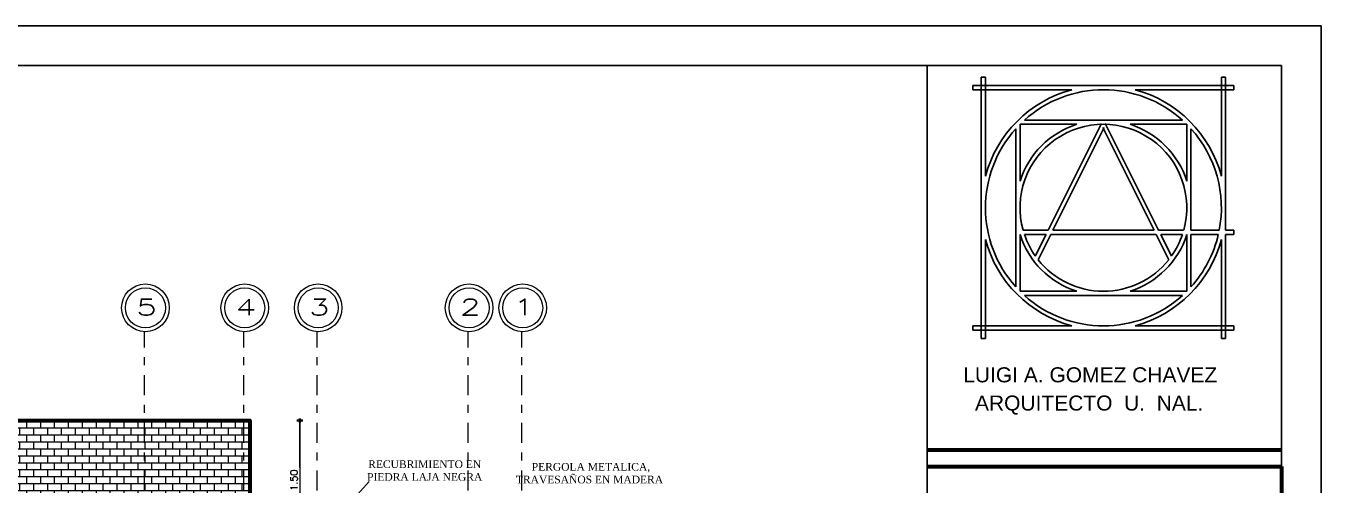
# Model space of a CAD drawing. Header units: metres. Extents: x -50 to 76, y -61 to 14.
# Drawn here: x -6.75 to 9.56, y -31.61 to -25.83 of the extents above; entities that cross this region are included whole.
import ezdxf

# ---------------------------------------------------------------- set-up
doc = ezdxf.new("R2010")
doc.units = ezdxf.units.M
doc.header["$MEASUREMENT"] = 0
doc.linetypes.add('CENTERX2', pattern=[4, 2.5, -0.5, 0.5, -0.5])
doc.linetypes.add('DASHDOT2', pattern=[0.5, 0.25, -0.125, 0, -0.125])
for name, color, linetype, lineweight in [('1 ACHURADO PLACAS', 45, 'Continuous', 15), ('1 CALCAS', 255, 'Continuous', 60), ('1 NIVELES', 145, 'Continuous', 18), ('_TXT1', 7, 'Continuous', 0), ('achurados', 251, 'Continuous', 0), ('COTA10', 153, 'Continuous', 13), ('COTAS', 251, 'Continuous', 35), ('EJES', 251, 'CENTERX2', 0), ('F-PLANO 3', 81, 'Continuous', 20), ('muros', 7, 'Continuous', 60), ('VP', 2, 'Continuous', 25)]:
    doc.layers.add(name, color=color, linetype=linetype, lineweight=lineweight)
doc.layers.add('TEXT', color=4, linetype='Continuous')
doc.styles.add('ARIAL', font='CENTURY.TTF')
doc.styles.add('cotas', font='romans.shx')
doc.styles.add('ROMANS', font='romans', dxfattribs={"width": 0.7})
doc.styles.add('style1', font='swissk.ttf')
doc.dimstyles.new('COT-50', dxfattribs={"dimscale": 0.5, "dimtxt": 0.18, "dimasz": 0.05, "dimexe": 0.08, "dimexo": 0.1, "dimgap": 0.06, "dimtad": 1, "dimzin": 4, "dimdsep": 46, "dimtxsty": 'cotas', "dimblk1": 'COTA', "dimblk2": 'COTA', "dimsah": 1, "dimcen": 0.09, "dimse1": 1, "dimse2": 1, "dimclrd": 256, "dimclre": 253, "dimclrt": 14, "dimadec": 0, "dimazin": 0, "dimtfac": 1, "dimtix": 1, "dimtmove": 0, "dimatfit": 3, "dimldrblk": 'COTA', "dimfxl": 1, "dimtfill": 1, "dimtfillclr": 256, "dimtolj": 1, "dimtzin": 12, "dimarcsym": 0})

# ---------------------------------------------------------------- blocks, each defined once
blk = doc.blocks.new('logo')
at = {"layer": 'VP'}
for p, q in [((680.995, -156.808), (683.811, -156.808)), ((680.995, -156.808), (680.995, -156.853)), ((681.085, -156.718), (681.085, -159.534)), ((681.085, -156.718), (681.13, -156.718)), ((681.13, -156.718), (681.13, -157.785)), ((683.676, -156.718), (683.676, -157.785)), ((683.676, -156.718), (683.721, -156.718)), ((683.721, -156.718), (683.721, -158.369)), ((683.811, -156.808), (683.811, -156.853)), ((680.995, -156.853), (682.061, -156.853)), ((682.744, -156.853), (683.811, -156.853)), ((681.503, -157.226), (682.115, -157.226)), ((681.503, -157.226), (681.503, -157.838)), ((681.55, -157.181), (683.256, -157.181)), ((682.383, -157.216), (681.806, -158.369)), ((682.423, -157.216), (682.999, -158.369)), ((682.691, -157.226), (683.303, -157.226)), ((683.303, -157.226), (683.303, -157.838)), ((681.458, -157.273), (681.458, -158.979)), ((682.411, -157.26), (681.857, -158.369)), ((682.395, -157.26), (682.949, -158.369)), ((683.348, -157.273), (683.348, -158.369)), ((681.13, -158.468), (681.13, -159.534)), ((681.503, -158.414), (681.503, -159.026)), ((681.536, -158.369), (681.806, -158.369)), ((681.55, -158.414), (681.784, -158.414)), ((681.784, -158.414), (681.668, -158.646)), ((681.834, -158.414), (681.698, -158.686)), ((681.834, -158.414), (682.972, -158.414)), ((681.857, -158.369), (682.949, -158.369)), ((682.972, -158.414), (683.108, -158.686)), ((682.999, -158.369), (683.269, -158.369)), ((683.022, -158.414), (683.138, -158.646)), ((683.022, -158.414), (683.256, -158.414)), ((683.303, -158.414), (683.303, -159.026)), ((683.347, -158.414), (683.643, -158.414)), ((683.348, -158.369), (683.652, -158.369)), ((683.348, -158.414), (683.348, -158.979)), ((683.676, -158.468), (683.676, -159.534)), ((683.72, -158.369), (683.81, -158.369)), ((683.72, -158.414), (683.81, -158.414)), ((683.721, -158.414), (683.721, -159.534)), ((683.81, -158.369), (683.81, -158.414)), ((681.503, -159.026), (682.115, -159.026)), ((682.691, -159.026), (683.303, -159.026)), ((681.55, -159.071), (683.256, -159.071)), ((680.995, -159.399), (682.061, -159.399)), ((680.995, -159.399), (680.995, -159.444)), ((680.995, -159.444), (683.811, -159.444)), ((682.744, -159.399), (683.811, -159.399)), ((683.811, -159.399), (683.811, -159.444)), ((681.085, -159.534), (681.13, -159.534)), ((683.676, -159.534), (683.721, -159.534))]:
    blk.add_line(p, q, dxfattribs=at)
for radius, start, end in [(1.318, 105.0185, 164.9815), (1.273, 47.9323, 132.0677), (1.318, 15.0185, 74.9815), (0.9, 344.352, 195.648), (0.945, 107.7528, 162.2472), (0.945, 17.7528, 72.2472), (1.273, 137.9323, 222.0677), (1.273, 349.0065, 42.0677), (1.318, 195.0185, 254.9815), (0.945, 197.7528, 252.2472), (0.9, 198.6464, 215.2569), (0.945, 287.7528, 342.2472), (1.318, 285.0185, 344.9815), (0.9, 324.7431, 341.3536), (1.273, 317.9323, 346.9355), (0.9, 218.4605, 321.5395), (1.273, 227.9323, 312.0677)]:
    blk.add_arc((682.403, -158.126), radius, start, end, dxfattribs=at)
blk = doc.blocks.new('FORMATO')
for p, q in [((-116.387, -6.272), (-56.387, -6.272)), ((-56.387, -6.272), (-56.387, -41.272)), ((-115.887, -6.772), (-56.887, -6.772)), ((-61.344, -6.772), (-61.344, -40.725)), ((-56.887, -6.772), (-56.887, -40.772))]:
    blk.add_line(p, q)
at = {"layer": 'muros'}
for p, q in [((-61.344, -11.606), (-56.887, -11.606)), ((-61.344, -11.816), (-56.887, -11.816)), ((-56.887, -11.816), (-56.887, -14.966))]:
    blk.add_line(p, q, dxfattribs=at)
at = {"layer": 'COTA10', "linetype": 'Continuous', "lineweight": 18, "xscale": 1.166666666666667, "yscale": 1.166666666666667, "zscale": 1.166666666666667}
blk.add_blockref('logo', (-855.264, 175.92), dxfattribs=at)
at = {"layer": 'VP', "style": 'style1'}
for s, p in [('LUIGI A. GOMEZ CHAVEZ', (-60.892, -10.756)), ('ARQUITECTO  U.  NAL.', (-60.744, -11.111))]:
    blk.add_text(s, height=0.189, dxfattribs=at).set_placement(p)
blk = doc.blocks.new('COTA')
for p, q in [((-1, 0), (1, 0)), ((0, 1.5), (0, -1.5))]:
    blk.add_line(p, q)
blk.add_circle((0, 0), 0.5)
blk = doc.blocks.new('*D736')
at = {"layer": 'COTAS', "lineweight": -2, "transparency": 16777216}
blk.add_line((-3.3, -30.821), (-3.3, -32.271), dxfattribs=at)
at = {"layer": 'Defpoints', "color": 0, "transparency": 16777216}
for p in [(-3.932, -30.796), (-3.932, -32.296), (-3.3, -32.296)]:
    blk.add_point(p, dxfattribs=at)
at = {"layer": 'COTAS', "lineweight": -2, "transparency": 16777216, "xscale": 0.025, "yscale": 0.025, "zscale": 0.025}
for p, rotation in [((-3.3, -30.796), 90), ((-3.3, -32.296), 270)]:
    blk.add_blockref('COTA', p, dxfattribs=dict(at, rotation=rotation))
at = {"layer": 'COTAS', "color": 14, "transparency": 16777216, "insert": (-3.375, -31.546), "char_height": 0.09, "attachment_point": 5, "rotation": 90, "style": 'cotas', "bg_fill": 3, "box_fill_scale": 1.25, "bg_fill_color": 256, "bg_fill_true_color": 13158600, "bg_fill_transparency": 0}
blk.add_mtext('\\A1;1.50', dxfattribs=at)

msp = doc.modelspace()

# ---------------------------------------------------------------- hatches: boundary and pattern name
at = {"layer": '1 ACHURADO PLACAS'}
h = msp.add_hatch(dxfattribs=at)
h.set_pattern_fill('BRICK', color=256, scale=0.35)
h.paths.add_polyline_path([(-15.482, -30.796), (-15.632, -30.796), (-15.632, -31.996), (-15.482, -31.996)])
h.paths.add_polyline_path([(-14.047, -30.796), (-15.482, -30.796), (-15.482, -31.996), (-14.047, -31.996)])
h.paths.add_polyline_path([(-10.182, -30.796), (-14.047, -30.796), (-14.047, -31.996), (-13.882, -31.996), (-13.882, -32.296), (-10.182, -32.296)])
h.paths.add_polyline_path([(-9.682, -31.296), (-9.507, -31.296), (-9.507, -30.796), (-10.182, -30.796), (-10.182, -32.296), (-9.682, -32.296)])
h.paths.add_polyline_path([(-8.157, -30.796), (-9.507, -30.796), (-9.507, -31.296), (-9.332, -31.296), (-9.332, -32.296), (-8.157, -32.296)])
h.paths.add_polyline_path([(-7.632, -30.796), (-8.157, -30.796), (-8.157, -32.296), (-7.632, -32.296)])
h.paths.add_polyline_path([(-7.082, -30.796), (-7.632, -30.796), (-7.632, -32.296), (-7.232, -32.296), (-7.082, -32.296)])
h.paths.add_polyline_path([(-5.257, -30.796), (-7.082, -30.796), (-7.082, -32.296), (-5.257, -32.296)])
h.paths.add_polyline_path([(-4.007, -30.796), (-5.257, -30.796), (-5.257, -32.296), (-4.007, -32.296)])
h.paths.add_polyline_path([(-3.932, -30.796), (-4.007, -30.796), (-4.007, -32.296), (-3.932, -32.296)])

# ---------------------------------------------------------------- linework, layer by layer
at = {"layer": '1 CALCAS'}
msp.add_lwpolyline([(-15.632, -31.996), (-15.632, -30.796), (-3.932, -30.796), (-3.932, -32.296)], dxfattribs=at)
at = {"layer": 'achurados', "color": 251, "linetype": 'ByBlock'}
for centre in [(-5.245, -29.377), (-3.995, -29.377), (-3.07, -29.377), (-1.17, -29.377), (-0.495, -29.377)]:
    msp.add_circle(centre, 0.3, dxfattribs=at)
at = {"layer": 'EJES', "linetype": 'DASHDOT2'}
for p, q in [((-5.257, -40.074), (-5.257, -29.677)), ((-4.007, -40.074), (-4.007, -29.677)), ((-3.082, -40.074), (-3.082, -29.677)), ((-1.182, -40.074), (-1.182, -29.677)), ((-0.507, -40.074), (-0.507, -29.677))]:
    msp.add_line(p, q, dxfattribs=at)
at = {"layer": 'F-PLANO 3', "color": 1, "linetype": 'ByBlock'}
for centre in [(-5.245, -29.377), (-3.995, -29.377), (-3.07, -29.377), (-1.17, -29.377), (-0.495, -29.377)]:
    msp.add_circle(centre, 0.252, dxfattribs=at)

# ---------------------------------------------------------------- block references
msp.add_blockref('FORMATO', (65.943, -19.558))

# ---------------------------------------------------------------- texts
at = {"layer": '_TXT1', "style": 'ROMANS', "width": 1.5}
for s, p in [('5', (-5.361, -29.47)), ('4', (-4.111, -29.47)), ('3', (-3.186, -29.47)), ('2', (-1.286, -29.47)), ('1', (-0.611, -29.47))]:
    msp.add_text(s, height=0.204, dxfattribs=at).set_placement(p)
at = {"layer": 'TEXT', "char_height": 0.096, "attachment_point": 2, "style": 'ARIAL'}
for s, insert, width in [('RECUBRIMIENTO EN PIEDRA LAJA NEGRA', (-1.729, -31.296), 1.68138), (' PERGOLA METALICA,\\PTRAVESAÑOS EN MADERA', (0.346, -31.329), 2.05208)]:
    msp.add_mtext(s, dxfattribs=dict(at, insert=insert, width=width))

# ---------------------------------------------------------------- next in the draw order: dimensions: what is measured, and where the dimension line sits
at = {"layer": 'COTAS'}
dim = msp.add_linear_dim(base=(-3.3, -32.296), p1=(-3.932, -30.796), p2=(-3.932, -32.296), angle=90, dimstyle='COT-50', dxfattribs=at)
dim.commit()
dim.dimension.update_dxf_attribs({"geometry": '*D736', "text_midpoint": (-3.375, -31.546)})

# ---------------------------------------------------------------- next in the draw order: linework, layer by layer
at = {"layer": '1 NIVELES'}
msp.add_line((-2.43, -31.56), (-4.426, -33.791), dxfattribs=at)

doc.saveas('drawing.dxf')
